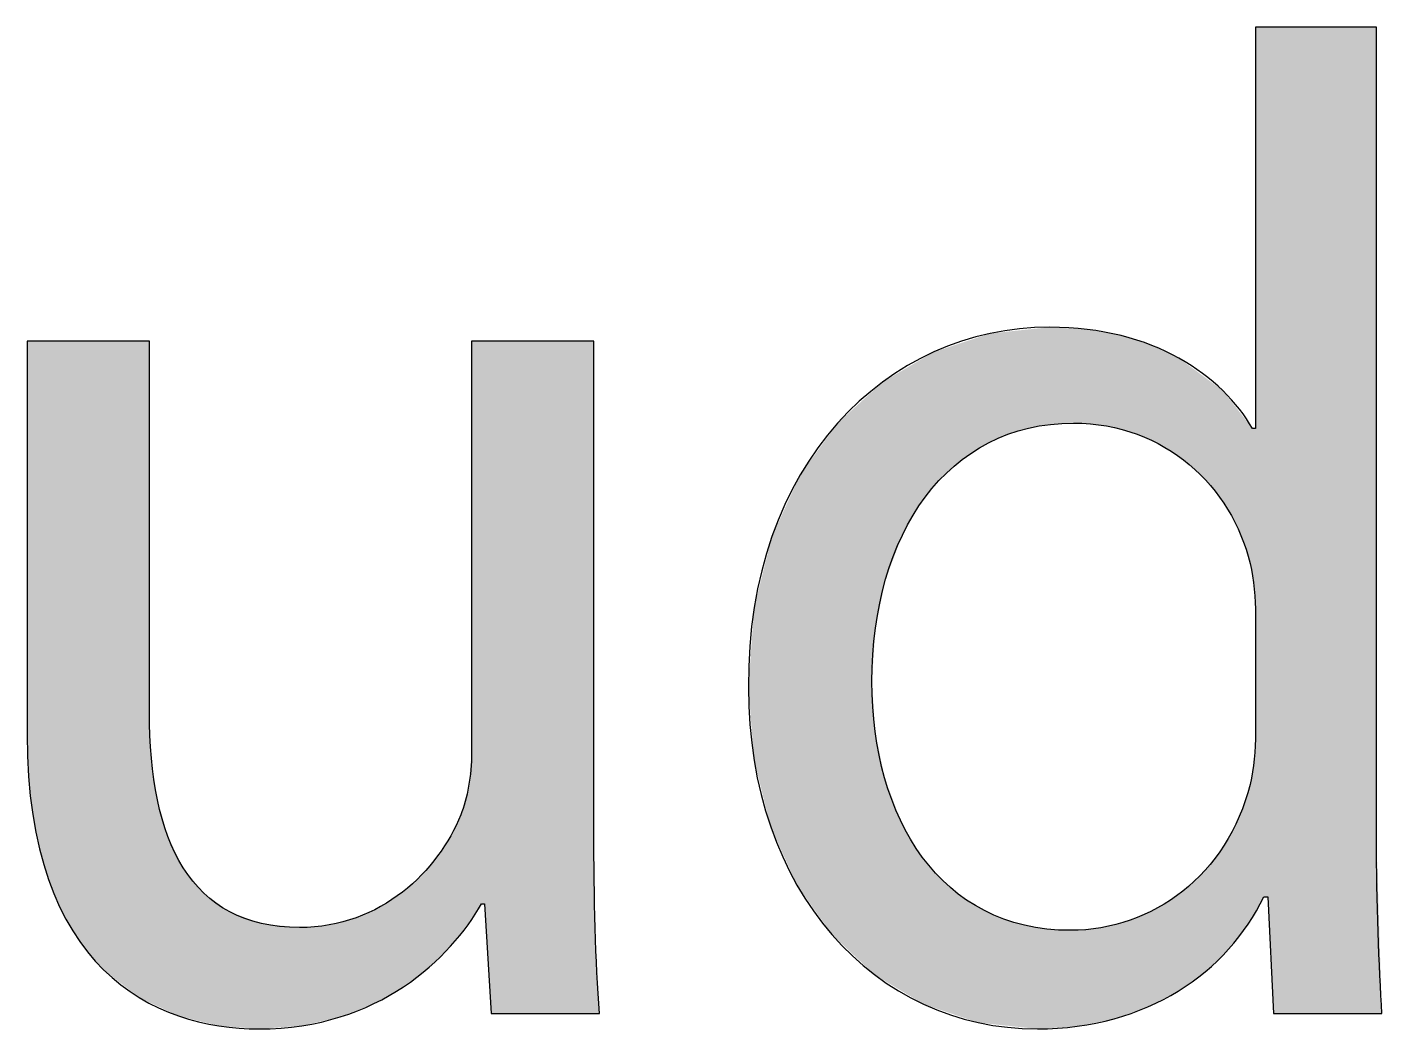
# Model space of a CAD drawing. Extents: x 0 to 360, y -268 to 0.
# Drawn here: x 258.684 to 261.608, y -177.433 to -175.271 of the extents above; entities that cross this region are included whole.
import ezdxf

# ---------------------------------------------------------------- set-up
doc = ezdxf.new("R2010")
doc.units = 0
doc.layers.add('LAYER_1', color=7, linetype='CONTINUOUS')

# ---------------------------------------------------------------- blocks, each defined once
blk = doc.blocks.new('*U284')
at = {"layer": 'LAYER_1', "color": 250}
for points in [[(258.6843, -176.7975), (258.6843, -175.949), (258.6874, -176.8881)], [(258.6874, -176.8881), (258.6874, -175.949), (258.6965, -176.9703)], [(258.6965, -176.9703), (258.6965, -175.949), (258.711, -177.0443)], [(258.711, -177.0443), (258.711, -175.949), (258.7305, -177.1106)], [(258.7305, -177.1106), (258.7305, -175.949), (258.7545, -177.1695)], [(258.7545, -177.1695), (258.7545, -175.949), (258.7827, -177.2213)], [(258.7827, -177.2213), (258.7827, -175.949), (258.8144, -177.2665)], [(258.8144, -177.2665), (258.8144, -175.949), (258.8492, -177.3053)], [(258.8492, -177.3053), (258.8492, -175.949), (258.9265, -177.3656)], [(258.9265, -177.3656), (258.9265, -175.949), (258.9482, -177.3758)], [(259.671, -177.1633), (259.671, -175.949), (259.6854, -177.4002)], [(258.9482, -177.3758), (258.9482, -176.7496), (258.9524, -177.3777)], [(259.6434, -177.1966), (259.6371, -176.9096), (259.6434, -176.8366)], [(258.9524, -177.3777), (258.9524, -176.8487), (258.9655, -177.3838)], [(259.6357, -177.2085), (259.62, -176.9715), (259.6357, -176.9146)], [(259.6371, -177.2064), (259.6357, -176.9146), (259.6371, -176.9096)], [(258.9655, -177.3838), (258.9655, -176.9386), (258.9882, -177.3945)], [(259.62, -177.2279), (259.5984, -177.0163), (259.62, -176.9715)], [(258.9882, -177.3945), (258.9882, -177.0178), (259.0107, -177.405)], [(259.5982, -177.2548), (259.5702, -177.06), (259.5982, -177.0167)], [(259.5984, -177.2545), (259.5982, -177.0167), (259.5984, -177.0163)], [(259.0107, -177.405), (259.0107, -177.0639), (259.0212, -177.4076)], [(259.5702, -177.2822), (259.5519, -177.0815), (259.5702, -177.06)], [(259.0212, -177.4076), (259.0212, -177.0854), (259.0654, -177.4185)], [(259.5354, -177.3127), (259.4968, -177.1356), (259.5354, -177.101)], [(259.5519, -177.3001), (259.5354, -177.101), (259.5519, -177.0815)], [(259.0654, -177.4185), (259.0654, -177.14), (259.0982, -177.4266)], [(259.0982, -177.4266), (259.0982, -177.1637), (259.1214, -177.4283)], [(259.4943, -177.3435), (259.4472, -177.1691), (259.4943, -177.1379)], [(259.4968, -177.3421), (259.4943, -177.1379), (259.4968, -177.1356)], [(259.1214, -177.4283), (259.1214, -177.1805), (259.1852, -177.4331)], [(259.3943, -177.3937), (259.3596, -177.2025), (259.3943, -177.1932)], [(259.4328, -177.3786), (259.3943, -177.1932), (259.4328, -177.1757)], [(259.4472, -177.3703), (259.4328, -177.1757), (259.4472, -177.1691)], [(259.2771, -177.4263), (259.272, -177.2143), (259.2771, -177.2139)], [(259.3358, -177.4128), (259.2771, -177.2139), (259.3358, -177.2088)], [(259.3596, -177.4074), (259.3358, -177.2088), (259.3596, -177.2025)]]:
    blk.add_solid(points, dxfattribs=at)
at = {"layer": 'LAYER_1', "color": 250, "extrusion": (0, 0, -1)}
for points in [[(-258.6874, -176.8881), (-258.6843, -175.949), (-258.6874, -175.949)], [(-258.6965, -176.9703), (-258.6874, -175.949), (-258.6965, -175.949)], [(-258.711, -177.0443), (-258.6965, -175.949), (-258.711, -175.949)], [(-258.7305, -177.1106), (-258.711, -175.949), (-258.7305, -175.949)], [(-258.7545, -177.1695), (-258.7305, -175.949), (-258.7545, -175.949)], [(-258.7827, -177.2213), (-258.7545, -175.949), (-258.7827, -175.949)], [(-258.8144, -177.2665), (-258.7827, -175.949), (-258.8144, -175.949)], [(-258.8492, -177.3053), (-258.8144, -175.949), (-258.8492, -175.949)], [(-258.9265, -177.3656), (-258.8492, -175.949), (-258.9265, -175.949)], [(-258.9482, -177.3758), (-258.9265, -175.949), (-258.9482, -175.949)], [(-259.6434, -177.1966), (-259.6434, -175.949), (-259.6648, -177.1633)], [(-259.6648, -177.1633), (-259.6434, -175.949), (-259.6648, -175.949)], [(-259.6648, -177.1633), (-259.6648, -175.949), (-259.671, -177.1633)], [(-259.671, -177.1633), (-259.6648, -175.949), (-259.671, -175.949)], [(-259.6854, -177.4002), (-259.671, -175.949), (-259.6854, -175.949)], [(-259.6854, -177.4002), (-259.6854, -175.949), (-259.9073, -177.4002)], [(-259.9073, -177.4002), (-259.6854, -175.949), (-259.9073, -175.949)], [(-258.9524, -177.3777), (-258.9482, -176.7496), (-258.9524, -176.8487)], [(-258.9655, -177.3838), (-258.9524, -176.8487), (-258.9655, -176.9386)], [(-259.6357, -177.2085), (-259.6357, -176.9146), (-259.6371, -177.2064)], [(-259.6371, -177.2064), (-259.6371, -176.9096), (-259.6434, -177.1966)], [(-258.9882, -177.3945), (-258.9655, -176.9386), (-258.9882, -177.0178)], [(-259.62, -177.2279), (-259.62, -176.9715), (-259.6357, -177.2085)], [(-259.0107, -177.405), (-258.9882, -177.0178), (-259.0107, -177.0639)], [(-259.5982, -177.2548), (-259.5982, -177.0167), (-259.5984, -177.2545)], [(-259.5984, -177.2545), (-259.5984, -177.0163), (-259.62, -177.2279)], [(-259.9073, -177.4002), (-259.9073, -177.0014), (-259.9101, -177.4002)], [(-259.9101, -177.4002), (-259.9073, -177.0014), (-259.9101, -177.2155)], [(-259.0212, -177.4076), (-259.0107, -177.0639), (-259.0212, -177.0854)], [(-259.5702, -177.2822), (-259.5702, -177.06), (-259.5982, -177.2548)], [(-259.0654, -177.4185), (-259.0212, -177.0854), (-259.0654, -177.14)], [(-259.5354, -177.3127), (-259.5354, -177.101), (-259.5519, -177.3001)], [(-259.5519, -177.3001), (-259.5519, -177.0815), (-259.5702, -177.2822)], [(-259.0982, -177.4266), (-259.0654, -177.14), (-259.0982, -177.1637)], [(-259.1214, -177.4283), (-259.0982, -177.1637), (-259.1214, -177.1805)], [(-259.4943, -177.3435), (-259.4943, -177.1379), (-259.4968, -177.3421)], [(-259.4968, -177.3421), (-259.4968, -177.1356), (-259.5354, -177.3127)], [(-259.1852, -177.4331), (-259.1214, -177.1805), (-259.1852, -177.2039)], [(-259.3943, -177.3937), (-259.3943, -177.1932), (-259.4328, -177.3786)], [(-259.4328, -177.3786), (-259.4328, -177.1757), (-259.4472, -177.3703)], [(-259.4472, -177.3703), (-259.4472, -177.1691), (-259.4943, -177.3435)], [(-259.1852, -177.4331), (-259.1852, -177.2039), (-259.1901, -177.4327)], [(-259.1901, -177.4327), (-259.1852, -177.2039), (-259.1901, -177.2057)], [(-259.1901, -177.4327), (-259.1901, -177.2057), (-259.272, -177.4267)], [(-259.272, -177.4267), (-259.1901, -177.2057), (-259.272, -177.2143)], [(-259.272, -177.4267), (-259.272, -177.2143), (-259.2771, -177.4263)], [(-259.2771, -177.4263), (-259.2771, -177.2139), (-259.3358, -177.4128)], [(-259.3358, -177.4128), (-259.3358, -177.2088), (-259.3596, -177.4074)], [(-259.3596, -177.4074), (-259.3596, -177.2025), (-259.3943, -177.3937)], [(-259.9101, -177.4002), (-259.9101, -177.2155), (-259.9197, -177.4002)]]:
    blk.add_solid(points, dxfattribs=at)
blk = doc.blocks.new('*U285')
at = {"layer": 'LAYER_1', "color": 250, "extrusion": (0, 0, -1)}
for points in [[(-261.335, -177.1796), (-261.335, -175.2715), (-261.3529, -177.1484)], [(-261.3529, -177.1484), (-261.335, -175.2715), (-261.3529, -175.2715)], [(-261.3529, -177.1484), (-261.3529, -175.2715), (-261.3618, -177.1484)], [(-261.3618, -177.1484), (-261.3529, -175.2715), (-261.3618, -175.2715)], [(-261.3742, -177.4002), (-261.3618, -175.2715), (-261.3742, -175.2715)], [(-261.3742, -177.4002), (-261.3742, -175.2715), (-261.5961, -177.4002)], [(-261.5961, -177.4002), (-261.3742, -175.2715), (-261.5961, -175.2715)], [(-260.7502, -176.1736), (-260.7502, -175.9366), (-260.7592, -176.1683)], [(-260.7592, -176.1683), (-260.7592, -175.9336), (-260.7624, -176.1669)], [(-260.7624, -176.1669), (-260.7624, -175.9325), (-260.7918, -176.154)], [(-260.7918, -176.154), (-260.7918, -175.9295), (-260.8008, -176.1501)], [(-260.8008, -176.1501), (-260.8008, -175.9285), (-260.8367, -176.1393)], [(-260.8367, -176.1393), (-260.8367, -175.9247), (-260.8452, -176.1368)], [(-260.8452, -176.1368), (-260.8452, -175.9238), (-260.8644, -176.1335)], [(-260.8644, -176.1335), (-260.8644, -175.9218), (-260.8848, -176.1299)], [(-260.8848, -176.1299), (-260.8848, -175.9197), (-260.8912, -176.1288)], [(-260.8912, -176.1288), (-260.8912, -175.919), (-260.8924, -176.1286)], [(-260.8924, -176.1286), (-260.8912, -175.919), (-260.8924, -175.919)], [(-260.8924, -176.1286), (-260.8924, -175.919), (-260.936, -176.1262)], [(-260.936, -176.1262), (-260.8924, -175.919), (-260.936, -175.9216)], [(-260.936, -176.1262), (-260.936, -175.9216), (-260.9422, -176.1259)], [(-260.9422, -176.1259), (-260.936, -175.9216), (-260.9422, -175.922)], [(-260.9502, -176.1266), (-260.9422, -175.922), (-260.9502, -175.9224)], [(-260.9718, -176.1284), (-260.9502, -175.9224), (-260.9718, -175.9237)], [(-261.0015, -176.131), (-260.9718, -175.9237), (-261.0015, -175.9292)], [(-261.0137, -176.1321), (-261.0015, -175.9292), (-261.0137, -175.9314)], [(-261.0297, -176.1364), (-261.0137, -175.9314), (-261.0297, -175.9343)], [(-261.0451, -176.1406), (-261.0297, -175.9343), (-261.0451, -175.9372)], [(-260.6766, -176.2264), (-260.6766, -175.9608), (-260.6847, -176.2185)], [(-260.6847, -176.2185), (-260.6847, -175.9581), (-260.7117, -176.1979)], [(-260.7117, -176.1979), (-260.7117, -175.9492), (-260.7205, -176.1912)], [(-260.7205, -176.1912), (-260.7205, -175.9464), (-260.7369, -176.1815)], [(-260.7369, -176.1815), (-260.7369, -175.941), (-260.7502, -176.1736)], [(-261.0644, -176.1459), (-261.0451, -175.9372), (-261.0644, -175.9433)], [(-261.0796, -176.15), (-261.0644, -175.9433), (-261.0796, -175.9482)], [(-261.1026, -176.1608), (-261.0796, -175.9482), (-261.1026, -175.9555)], [(-261.1111, -176.1649), (-261.1026, -175.9555), (-261.1111, -175.9582)], [(-261.1236, -176.1708), (-261.1111, -175.9582), (-261.1236, -175.9641)], [(-261.1393, -176.1782), (-261.1236, -175.9641), (-261.1393, -175.9715)], [(-260.616, -176.2952), (-260.616, -175.9872), (-260.619, -176.2908)], [(-260.619, -176.2908), (-260.619, -175.9855), (-260.6225, -176.2856)], [(-260.6225, -176.2856), (-260.6225, -175.9834), (-260.6412, -176.2632)], [(-260.6412, -176.2632), (-260.6412, -175.9724), (-260.6447, -176.259)], [(-260.6447, -176.259), (-260.6447, -175.9713), (-260.6521, -176.2501)], [(-260.6521, -176.2501), (-260.6521, -175.9689), (-260.6766, -176.2264)], [(-261.1683, -176.1986), (-261.1393, -175.9715), (-261.1683, -175.9851)], [(-261.1697, -176.1996), (-261.1683, -175.9851), (-261.1697, -175.9857)], [(-261.1779, -176.2054), (-261.1697, -175.9857), (-261.1779, -175.9919)], [(-261.1922, -176.2154), (-261.1779, -175.9919), (-261.1922, -176.0023)], [(-260.5687, -176.3789), (-260.5687, -176.0149), (-260.5731, -176.3675)], [(-260.5731, -176.3675), (-260.5731, -176.0124), (-260.5907, -176.3348)], [(-260.5907, -176.3348), (-260.5907, -176.002), (-260.5961, -176.3248)], [(-260.5961, -176.3248), (-260.5961, -175.9988), (-260.616, -176.2952)], [(-261.2262, -176.2492), (-261.1922, -176.0023), (-261.2262, -176.0275)], [(-260.5129, -176.5991), (-260.5129, -176.0534), (-260.5143, -176.5782)], [(-260.5143, -176.5782), (-260.5143, -176.0521), (-260.5149, -176.5684)], [(-260.5149, -176.5684), (-260.5149, -176.0516), (-260.5304, -176.4941)], [(-260.5304, -176.4941), (-260.5304, -176.0374), (-260.5348, -176.4731)], [(-260.5348, -176.4731), (-260.5348, -176.0349), (-260.537, -176.4624)], [(-260.537, -176.4624), (-260.537, -176.0335), (-260.5687, -176.3789)], [(-261.2266, -176.2495), (-261.2262, -176.0275), (-261.2266, -176.0278)], [(-261.2376, -176.2604), (-261.2266, -176.0278), (-261.2376, -176.0359)], [(-261.2644, -176.2973), (-261.2376, -176.0359), (-261.2644, -176.0557)], [(-260.5074, -176.6836), (-260.5074, -176.0584), (-260.5129, -176.5991)], [(-261.2673, -176.3013), (-261.2644, -176.0557), (-261.2673, -176.0594)], [(-261.2749, -176.3118), (-261.2673, -176.0594), (-261.2749, -176.0692)], [(-261.277, -176.3159), (-261.2749, -176.0692), (-261.277, -176.0718)], [(-261.3, -176.3611), (-261.277, -176.0718), (-261.3, -176.1012)], [(-261.3037, -176.3683), (-261.3, -176.1012), (-261.3037, -176.1059)], [(-261.3192, -176.4163), (-261.3037, -176.1059), (-261.3192, -176.1258)], [(-261.3232, -176.4287), (-261.3192, -176.1258), (-261.3232, -176.1309)], [(-261.3288, -176.4619), (-261.3232, -176.1309), (-261.3288, -176.1379)], [(-261.3325, -176.4842), (-261.3288, -176.1379), (-261.3325, -176.1379)], [(-261.335, -176.5396), (-261.3325, -176.1379), (-261.335, -176.1379)], [(-260.5129, -177.316), (-260.5074, -176.6836), (-260.5129, -176.7697)], [(-260.5143, -177.3168), (-260.5129, -176.7697), (-260.5143, -176.7911)], [(-260.5149, -177.3172), (-260.5143, -176.7911), (-260.5149, -176.7942)], [(-260.5304, -177.3265), (-260.5149, -176.7942), (-260.5304, -176.87)], [(-260.5348, -177.3291), (-260.5304, -176.87), (-260.5348, -176.8915)], [(-261.3325, -177.184), (-261.3325, -176.8507), (-261.335, -177.1796)], [(-260.537, -177.3305), (-260.5348, -176.8915), (-260.537, -176.8974)], [(-260.5687, -177.3496), (-260.537, -176.8974), (-260.5687, -176.9826)], [(-261.3288, -177.1905), (-261.3288, -176.8727), (-261.3325, -177.184)], [(-261.3192, -177.2071), (-261.3192, -176.9174), (-261.3232, -177.2001)], [(-261.3232, -177.2001), (-261.3232, -176.9055), (-261.3288, -177.1905)], [(-260.5731, -177.3522), (-260.5687, -176.9826), (-260.5731, -176.9907)], [(-261.3, -177.2317), (-261.3, -176.9749), (-261.3037, -177.227)], [(-261.3037, -177.227), (-261.3037, -176.9639), (-261.3192, -177.2071)], [(-260.5907, -177.3628), (-260.5731, -176.9907), (-260.5907, -177.024)], [(-260.5961, -177.3661), (-260.5907, -177.024), (-260.5961, -177.0321)], [(-260.616, -177.3781), (-260.5961, -177.0321), (-260.616, -177.0622)], [(-261.2644, -177.2733), (-261.2644, -177.0407), (-261.2673, -177.2705)], [(-261.2673, -177.2705), (-261.2673, -177.0369), (-261.2749, -177.2632)], [(-261.2749, -177.2632), (-261.2749, -177.0224), (-261.277, -177.2612)], [(-261.277, -177.2612), (-261.277, -177.0185), (-261.3, -177.2317)], [(-261.5961, -177.4002), (-261.5961, -177.0254), (-261.6078, -177.4002)], [(-260.619, -177.3798), (-260.616, -177.0622), (-260.619, -177.0657)], [(-260.6225, -177.381), (-260.619, -177.0657), (-260.6225, -177.07)], [(-260.6412, -177.3873), (-260.6225, -177.07), (-260.6412, -177.0927)], [(-261.2376, -177.2991), (-261.2376, -177.0758), (-261.2644, -177.2733)], [(-260.6447, -177.3885), (-260.6412, -177.0927), (-260.6447, -177.097)], [(-260.6521, -177.391), (-260.6447, -177.097), (-260.6521, -177.1042)], [(-260.6766, -177.3992), (-260.6521, -177.1042), (-260.6766, -177.128)], [(-261.2262, -177.3099), (-261.2262, -177.0907), (-261.2266, -177.3096)], [(-261.2266, -177.3096), (-261.2266, -177.0902), (-261.2376, -177.2991)], [(-260.6847, -177.402), (-260.6766, -177.128), (-260.6847, -177.1343)], [(-260.7117, -177.411), (-260.6847, -177.1343), (-260.7117, -177.1551)], [(-261.1922, -177.3343), (-261.1922, -177.1227), (-261.2262, -177.3099)], [(-260.7205, -177.414), (-260.7117, -177.1551), (-260.7205, -177.1602)], [(-260.7369, -177.4195), (-260.7205, -177.1602), (-260.7369, -177.1699)], [(-261.1393, -177.3665), (-261.1393, -177.1617), (-261.1683, -177.3514)], [(-261.1683, -177.3514), (-261.1683, -177.1424), (-261.1697, -177.3505)], [(-261.1697, -177.3505), (-261.1697, -177.1415), (-261.1779, -177.3445)], [(-261.1779, -177.3445), (-261.1779, -177.136), (-261.1922, -177.3343)], [(-260.7502, -177.4209), (-260.7369, -177.1699), (-260.7502, -177.1778)], [(-260.7592, -177.4219), (-260.7502, -177.1778), (-260.7592, -177.1818)], [(-260.7624, -177.4222), (-260.7592, -177.1818), (-260.7624, -177.1832)], [(-260.7918, -177.4254), (-260.7624, -177.1832), (-260.7918, -177.196)], [(-261.0796, -177.3938), (-261.0796, -177.1918), (-261.1026, -177.3857)], [(-261.1026, -177.3857), (-261.1026, -177.1815), (-261.1111, -177.3812)], [(-261.1111, -177.3812), (-261.1111, -177.1777), (-261.1236, -177.3747)], [(-261.1236, -177.3747), (-261.1236, -177.1721), (-261.1393, -177.3665)], [(-260.8008, -177.4263), (-260.7918, -177.196), (-260.8008, -177.1987)], [(-260.8367, -177.4301), (-260.8008, -177.1987), (-260.8367, -177.2094)], [(-260.8452, -177.4311), (-260.8367, -177.2094), (-260.8452, -177.2108)], [(-260.8644, -177.4331), (-260.8452, -177.2108), (-260.8644, -177.2141)], [(-260.8644, -177.4331), (-260.8644, -177.2141), (-260.8848, -177.4318)], [(-260.8848, -177.4318), (-260.8644, -177.2141), (-260.8848, -177.2176)], [(-260.8848, -177.4318), (-260.8848, -177.2176), (-260.8912, -177.4313)], [(-260.8912, -177.4313), (-260.8848, -177.2176), (-260.8912, -177.2179)], [(-260.8912, -177.4313), (-260.8912, -177.2179), (-260.8924, -177.4313)], [(-260.8924, -177.4313), (-260.8912, -177.2179), (-260.8924, -177.218)], [(-260.8924, -177.4313), (-260.8924, -177.218), (-260.936, -177.4284)], [(-260.936, -177.4284), (-260.8924, -177.218), (-260.936, -177.2204)], [(-260.936, -177.4284), (-260.936, -177.2204), (-260.9422, -177.428)], [(-260.9422, -177.428), (-260.9422, -177.2198), (-260.9502, -177.4275)], [(-260.9502, -177.4275), (-260.9502, -177.2192), (-260.9718, -177.4231)], [(-260.9718, -177.4231), (-260.9718, -177.2173), (-261.0015, -177.4171)], [(-261.0015, -177.4171), (-261.0015, -177.2148), (-261.0137, -177.4146)], [(-261.0137, -177.4146), (-261.0137, -177.2117), (-261.0297, -177.4114)], [(-261.0297, -177.4114), (-261.0297, -177.2075), (-261.0451, -177.4059)], [(-261.0451, -177.4059), (-261.0451, -177.2035), (-261.0644, -177.3991)], [(-261.0644, -177.3991), (-261.0644, -177.1986), (-261.0796, -177.3938)]]:
    blk.add_solid(points, dxfattribs=at)
at = {"layer": 'LAYER_1', "color": 250}
for points in [[(261.3618, -177.1484), (261.3618, -175.2715), (261.3742, -177.4002)], [(260.7502, -176.1736), (260.7369, -175.941), (260.7502, -175.9366)], [(260.7592, -176.1683), (260.7502, -175.9366), (260.7592, -175.9336)], [(260.7624, -176.1669), (260.7592, -175.9336), (260.7624, -175.9325)], [(260.7918, -176.154), (260.7624, -175.9325), (260.7918, -175.9295)], [(260.8008, -176.1501), (260.7918, -175.9295), (260.8008, -175.9285)], [(260.8367, -176.1393), (260.8008, -175.9285), (260.8367, -175.9247)], [(260.8452, -176.1368), (260.8367, -175.9247), (260.8452, -175.9238)], [(260.8644, -176.1335), (260.8452, -175.9238), (260.8644, -175.9218)], [(260.8848, -176.1299), (260.8644, -175.9218), (260.8848, -175.9197)], [(260.8912, -176.1288), (260.8848, -175.9197), (260.8912, -175.919)], [(260.9422, -176.1259), (260.9422, -175.922), (260.9502, -176.1266)], [(260.9502, -176.1266), (260.9502, -175.9224), (260.9718, -176.1284)], [(260.9718, -176.1284), (260.9718, -175.9237), (261.0015, -176.131)], [(261.0015, -176.131), (261.0015, -175.9292), (261.0137, -176.1321)], [(261.0137, -176.1321), (261.0137, -175.9314), (261.0297, -176.1364)], [(261.0297, -176.1364), (261.0297, -175.9343), (261.0451, -176.1406)], [(260.6766, -176.2264), (260.6521, -175.9689), (260.6766, -175.9608)], [(260.6847, -176.2185), (260.6766, -175.9608), (260.6847, -175.9581)], [(260.7117, -176.1979), (260.6847, -175.9581), (260.7117, -175.9492)], [(260.7205, -176.1912), (260.7117, -175.9492), (260.7205, -175.9464)], [(260.7369, -176.1815), (260.7205, -175.9464), (260.7369, -175.941)], [(261.0451, -176.1406), (261.0451, -175.9372), (261.0644, -176.1459)], [(261.0644, -176.1459), (261.0644, -175.9433), (261.0796, -176.15)], [(261.0796, -176.15), (261.0796, -175.9482), (261.1026, -176.1608)], [(261.1026, -176.1608), (261.1026, -175.9555), (261.1111, -176.1649)], [(261.1111, -176.1649), (261.1111, -175.9582), (261.1236, -176.1708)], [(261.1236, -176.1708), (261.1236, -175.9641), (261.1393, -176.1782)], [(260.616, -176.2952), (260.5961, -175.9988), (260.616, -175.9872)], [(260.619, -176.2908), (260.616, -175.9872), (260.619, -175.9855)], [(260.6225, -176.2856), (260.619, -175.9855), (260.6225, -175.9834)], [(260.6412, -176.2632), (260.6225, -175.9834), (260.6412, -175.9724)], [(260.6447, -176.259), (260.6412, -175.9724), (260.6447, -175.9713)], [(260.6521, -176.2501), (260.6447, -175.9713), (260.6521, -175.9689)], [(261.1393, -176.1782), (261.1393, -175.9715), (261.1683, -176.1986)], [(261.1683, -176.1986), (261.1683, -175.9851), (261.1697, -176.1996)], [(261.1697, -176.1996), (261.1697, -175.9857), (261.1779, -176.2054)], [(261.1779, -176.2054), (261.1779, -175.9919), (261.1922, -176.2154)], [(260.5687, -176.3789), (260.537, -176.0335), (260.5687, -176.0149)], [(260.5731, -176.3675), (260.5687, -176.0149), (260.5731, -176.0124)], [(260.5907, -176.3348), (260.5731, -176.0124), (260.5907, -176.002)], [(260.5961, -176.3248), (260.5907, -176.002), (260.5961, -175.9988)], [(261.1922, -176.2154), (261.1922, -176.0023), (261.2262, -176.2492)], [(260.5129, -176.5991), (260.5074, -176.0584), (260.5129, -176.0534)], [(260.5143, -176.5782), (260.5129, -176.0534), (260.5143, -176.0521)], [(260.5149, -176.5684), (260.5143, -176.0521), (260.5149, -176.0516)], [(260.5304, -176.4941), (260.5149, -176.0516), (260.5304, -176.0374)], [(260.5348, -176.4731), (260.5304, -176.0374), (260.5348, -176.0349)], [(260.537, -176.4624), (260.5348, -176.0349), (260.537, -176.0335)], [(261.2262, -176.2492), (261.2262, -176.0275), (261.2266, -176.2495)], [(261.2266, -176.2495), (261.2266, -176.0278), (261.2376, -176.2604)], [(261.2376, -176.2604), (261.2376, -176.0359), (261.2644, -176.2973)], [(260.5074, -177.3108), (260.4332, -176.1263), (260.5074, -176.0584)], [(261.2644, -176.2973), (261.2644, -176.0557), (261.2673, -176.3013)], [(261.2673, -176.3013), (261.2673, -176.0594), (261.2749, -176.3118)], [(261.2749, -176.3118), (261.2749, -176.0692), (261.277, -176.3159)], [(261.277, -176.3159), (261.277, -176.0718), (261.3, -176.3611)], [(261.3, -176.3611), (261.3, -176.1012), (261.3037, -176.3683)], [(261.3037, -176.3683), (261.3037, -176.1059), (261.3192, -176.4163)], [(260.4332, -177.241), (260.4211, -176.1431), (260.4332, -176.1263)], [(260.4332, -177.241), (260.4332, -176.1263), (260.5074, -177.3108)], [(261.3192, -176.4163), (261.3192, -176.1258), (261.3232, -176.4287)], [(261.3232, -176.4287), (261.3232, -176.1309), (261.3288, -176.4619)], [(261.3288, -176.4619), (261.3288, -176.1379), (261.3325, -176.4842)], [(261.3325, -176.4842), (261.3325, -176.1379), (261.335, -176.5396)], [(260.4211, -177.2296), (260.3526, -176.2377), (260.4211, -176.1431)], [(260.4211, -177.2296), (260.4211, -176.1431), (260.4332, -177.241)], [(260.3456, -177.1226), (260.2916, -176.3706), (260.3456, -176.253)], [(260.3526, -177.1325), (260.3456, -176.253), (260.3526, -176.2377)], [(260.3456, -177.1226), (260.3456, -176.253), (260.3526, -177.1325)], [(260.3526, -177.1325), (260.3526, -176.2377), (260.4211, -177.2296)], [(260.2916, -177.0029), (260.2889, -176.3816), (260.2916, -176.3706)], [(260.2916, -177.0029), (260.2916, -176.3706), (260.3456, -177.1226)], [(260.2889, -176.9968), (260.2534, -176.5237), (260.2889, -176.3816)], [(260.2889, -176.9968), (260.2889, -176.3816), (260.2916, -177.0029)], [(260.2532, -176.8539), (260.2408, -176.6957), (260.2532, -176.5259)], [(260.2534, -176.8545), (260.2532, -176.5259), (260.2534, -176.5237)], [(260.2532, -176.8539), (260.2532, -176.5259), (260.2534, -176.8545)], [(260.2534, -176.8545), (260.2534, -176.5237), (260.2889, -176.9968)], [(260.5074, -177.3108), (260.5074, -176.6836), (260.5129, -177.316)], [(260.5129, -177.316), (260.5129, -176.7697), (260.5143, -177.3168)], [(260.5143, -177.3168), (260.5143, -176.7911), (260.5149, -177.3172)], [(260.5149, -177.3172), (260.5149, -176.7942), (260.5304, -177.3265)], [(261.335, -177.1796), (261.3325, -176.8507), (261.335, -176.7916)], [(260.5304, -177.3265), (260.5304, -176.87), (260.5348, -177.3291)], [(261.3325, -177.184), (261.3288, -176.8727), (261.3325, -176.8507)], [(260.5348, -177.3291), (260.5348, -176.8915), (260.537, -177.3305)], [(260.537, -177.3305), (260.537, -176.8974), (260.5687, -177.3496)], [(261.3288, -177.1905), (261.3232, -176.9055), (261.3288, -176.8727)], [(261.3192, -177.2071), (261.3037, -176.9639), (261.3192, -176.9174)], [(261.3232, -177.2001), (261.3192, -176.9174), (261.3232, -176.9055)], [(260.5687, -177.3496), (260.5687, -176.9826), (260.5731, -177.3522)], [(261.3, -177.2317), (261.277, -177.0185), (261.3, -176.9749)], [(261.3037, -177.227), (261.3, -176.9749), (261.3037, -176.9639)], [(260.5731, -177.3522), (260.5731, -176.9907), (260.5907, -177.3628)], [(260.5907, -177.3628), (260.5907, -177.024), (260.5961, -177.3661)], [(260.5961, -177.3661), (260.5961, -177.0321), (260.616, -177.3781)], [(261.2644, -177.2733), (261.2376, -177.0758), (261.2644, -177.0407)], [(261.2673, -177.2705), (261.2644, -177.0407), (261.2673, -177.0369)], [(261.2749, -177.2632), (261.2673, -177.0369), (261.2749, -177.0224)], [(261.277, -177.2612), (261.2749, -177.0224), (261.277, -177.0185)], [(260.616, -177.3781), (260.616, -177.0622), (260.619, -177.3798)], [(260.619, -177.3798), (260.619, -177.0657), (260.6225, -177.381)], [(260.6225, -177.381), (260.6225, -177.07), (260.6412, -177.3873)], [(261.2376, -177.2991), (261.2266, -177.0902), (261.2376, -177.0758)], [(260.6412, -177.3873), (260.6412, -177.0927), (260.6447, -177.3885)], [(260.6447, -177.3885), (260.6447, -177.097), (260.6521, -177.391)], [(260.6521, -177.391), (260.6521, -177.1042), (260.6766, -177.3992)], [(261.2262, -177.3099), (261.1922, -177.1227), (261.2262, -177.0907)], [(261.2266, -177.3096), (261.2262, -177.0907), (261.2266, -177.0902)], [(260.6766, -177.3992), (260.6766, -177.128), (260.6847, -177.402)], [(260.6847, -177.402), (260.6847, -177.1343), (260.7117, -177.411)], [(261.1922, -177.3343), (261.1779, -177.136), (261.1922, -177.1227)], [(260.7117, -177.411), (260.7117, -177.1551), (260.7205, -177.414)], [(260.7205, -177.414), (260.7205, -177.1602), (260.7369, -177.4195)], [(261.1393, -177.3665), (261.1236, -177.1721), (261.1393, -177.1617)], [(261.1683, -177.3514), (261.1393, -177.1617), (261.1683, -177.1424)], [(261.1697, -177.3505), (261.1683, -177.1424), (261.1697, -177.1415)], [(261.1779, -177.3445), (261.1697, -177.1415), (261.1779, -177.136)], [(260.7369, -177.4195), (260.7369, -177.1699), (260.7502, -177.4209)], [(260.7502, -177.4209), (260.7502, -177.1778), (260.7592, -177.4219)], [(260.7592, -177.4219), (260.7592, -177.1818), (260.7624, -177.4222)], [(260.7624, -177.4222), (260.7624, -177.1832), (260.7918, -177.4254)], [(261.0796, -177.3938), (261.0644, -177.1986), (261.0796, -177.1918)], [(261.1026, -177.3857), (261.0796, -177.1918), (261.1026, -177.1815)], [(261.1111, -177.3812), (261.1026, -177.1815), (261.1111, -177.1777)], [(261.1236, -177.3747), (261.1111, -177.1777), (261.1236, -177.1721)], [(260.7918, -177.4254), (260.7918, -177.196), (260.8008, -177.4263)], [(260.8008, -177.4263), (260.8008, -177.1987), (260.8367, -177.4301)], [(260.8367, -177.4301), (260.8367, -177.2094), (260.8452, -177.4311)], [(260.8452, -177.4311), (260.8452, -177.2108), (260.8644, -177.4331)], [(260.9422, -177.428), (260.936, -177.2204), (260.9422, -177.2198)], [(260.9502, -177.4275), (260.9422, -177.2198), (260.9502, -177.2192)], [(260.9718, -177.4231), (260.9502, -177.2192), (260.9718, -177.2173)], [(261.0015, -177.4171), (260.9718, -177.2173), (261.0015, -177.2148)], [(261.0137, -177.4146), (261.0015, -177.2148), (261.0137, -177.2117)], [(261.0297, -177.4114), (261.0137, -177.2117), (261.0297, -177.2075)], [(261.0451, -177.4059), (261.0297, -177.2075), (261.0451, -177.2035)], [(261.0644, -177.3991), (261.0451, -177.2035), (261.0644, -177.1986)]]:
    blk.add_solid(points, dxfattribs=at)
blk = doc.blocks.new('BLOCK_33')
at = {"layer": 'LAYER_1'}
for points, knots in [([(261.5961, -175.2715), (261.5961, -175.2715), (261.5961, -177.0254), (261.5961, -177.0254), (261.5961, -177.1544), (261.6016, -177.3013), (261.6078, -177.4002), (261.6078, -177.4002), (261.3742, -177.4002), (261.3742, -177.4002), (261.3742, -177.4002), (261.3618, -177.1484), (261.3618, -177.1484), (261.3618, -177.1484), (261.3529, -177.1484), (261.3529, -177.1484), (261.275, -177.3103), (261.1014, -177.4331), (260.8644, -177.4331), (260.5136, -177.4331), (260.2408, -177.1363), (260.2408, -176.6957), (260.2373, -176.2128), (260.5405, -175.919), (260.8912, -175.919), (261.1158, -175.919), (261.2633, -176.0241), (261.3288, -176.1379), (261.3288, -176.1379), (261.335, -176.1379), (261.335, -176.1379), (261.335, -176.1379), (261.335, -175.2715), (261.335, -175.2715), (261.335, -175.2715), (261.5961, -175.2715), (261.5961, -175.2715)], [0, 0, 0, 0, 1, 1, 1, 2, 2, 2, 3, 3, 3, 4, 4, 4, 5, 5, 5, 6, 6, 6, 7, 7, 7, 8, 8, 8, 9, 9, 9, 10, 10, 10, 11, 11, 11, 12, 12, 12, 12]), ([(259.9073, -177.0014), (259.9073, -177.1544), (259.9108, -177.2863), (259.9197, -177.4002), (259.9197, -177.4002), (259.6854, -177.4002), (259.6854, -177.4002), (259.6854, -177.4002), (259.671, -177.1633), (259.671, -177.1633), (259.671, -177.1633), (259.6648, -177.1633), (259.6648, -177.1633), (259.5986, -177.2803), (259.4429, -177.4331), (259.1852, -177.4331), (258.9571, -177.4331), (258.6843, -177.3043), (258.6843, -176.7975), (258.6843, -176.7975), (258.6843, -175.949), (258.6843, -175.949), (258.6843, -175.949), (258.9482, -175.949), (258.9482, -175.949), (258.9482, -175.949), (258.9482, -176.7496), (258.9482, -176.7496), (258.9482, -177.0254), (259.035, -177.2143), (259.272, -177.2143), (259.4491, -177.2143), (259.5718, -177.0913), (259.62, -176.9715), (259.6345, -176.9355), (259.6434, -176.8876), (259.6434, -176.8366), (259.6434, -176.8366), (259.6434, -175.949), (259.6434, -175.949), (259.6434, -175.949), (259.9073, -175.949), (259.9073, -175.949), (259.9073, -175.949), (259.9073, -177.0014), (259.9073, -177.0014)], [0, 0, 0, 0, 1, 1, 1, 2, 2, 2, 3, 3, 3, 4, 4, 4, 5, 5, 5, 6, 6, 6, 7, 7, 7, 8, 8, 8, 9, 9, 9, 10, 10, 10, 11, 11, 11, 12, 12, 12, 13, 13, 13, 14, 14, 14, 15, 15, 15, 15]), ([(261.335, -176.5396), (261.335, -176.5067), (261.3322, -176.4618), (261.3232, -176.4287), (261.284, -176.2638), (261.14, -176.1259), (260.9422, -176.1259), (260.6694, -176.1259), (260.5074, -176.3658), (260.5074, -176.6836), (260.5074, -176.9775), (260.6542, -177.2204), (260.936, -177.2204), (261.1131, -177.2204), (261.275, -177.1003), (261.3232, -176.9055), (261.3322, -176.8695), (261.335, -176.8335), (261.335, -176.7916), (261.335, -176.7916), (261.335, -176.5396), (261.335, -176.5396)], [0, 0, 0, 0, 1, 1, 1, 2, 2, 2, 3, 3, 3, 4, 4, 4, 5, 5, 5, 6, 6, 6, 7, 7, 7, 7])]:
    blk.add_open_spline(points, degree=3, knots=knots, dxfattribs=at)
at = {"layer": 'LAYER_1', "color": 250}
for name in ['*U285', '*U284']:
    blk.add_blockref(name, (0, 0), dxfattribs=at)
blk = doc.blocks.new('BLOCK_20')
at = {"layer": 'LAYER_1'}
blk.add_blockref('BLOCK_33', (0, 0), dxfattribs=at)
blk = doc.blocks.new('BLOCK_17')
at = {"layer": 'LAYER_1'}
blk.add_blockref('BLOCK_20', (0, 0), dxfattribs=at)

msp = doc.modelspace()

# ---------------------------------------------------------------- block references
at = {"layer": 'LAYER_1'}
msp.add_blockref('BLOCK_17', (0, 0), dxfattribs=at)

doc.saveas('drawing.dxf')
